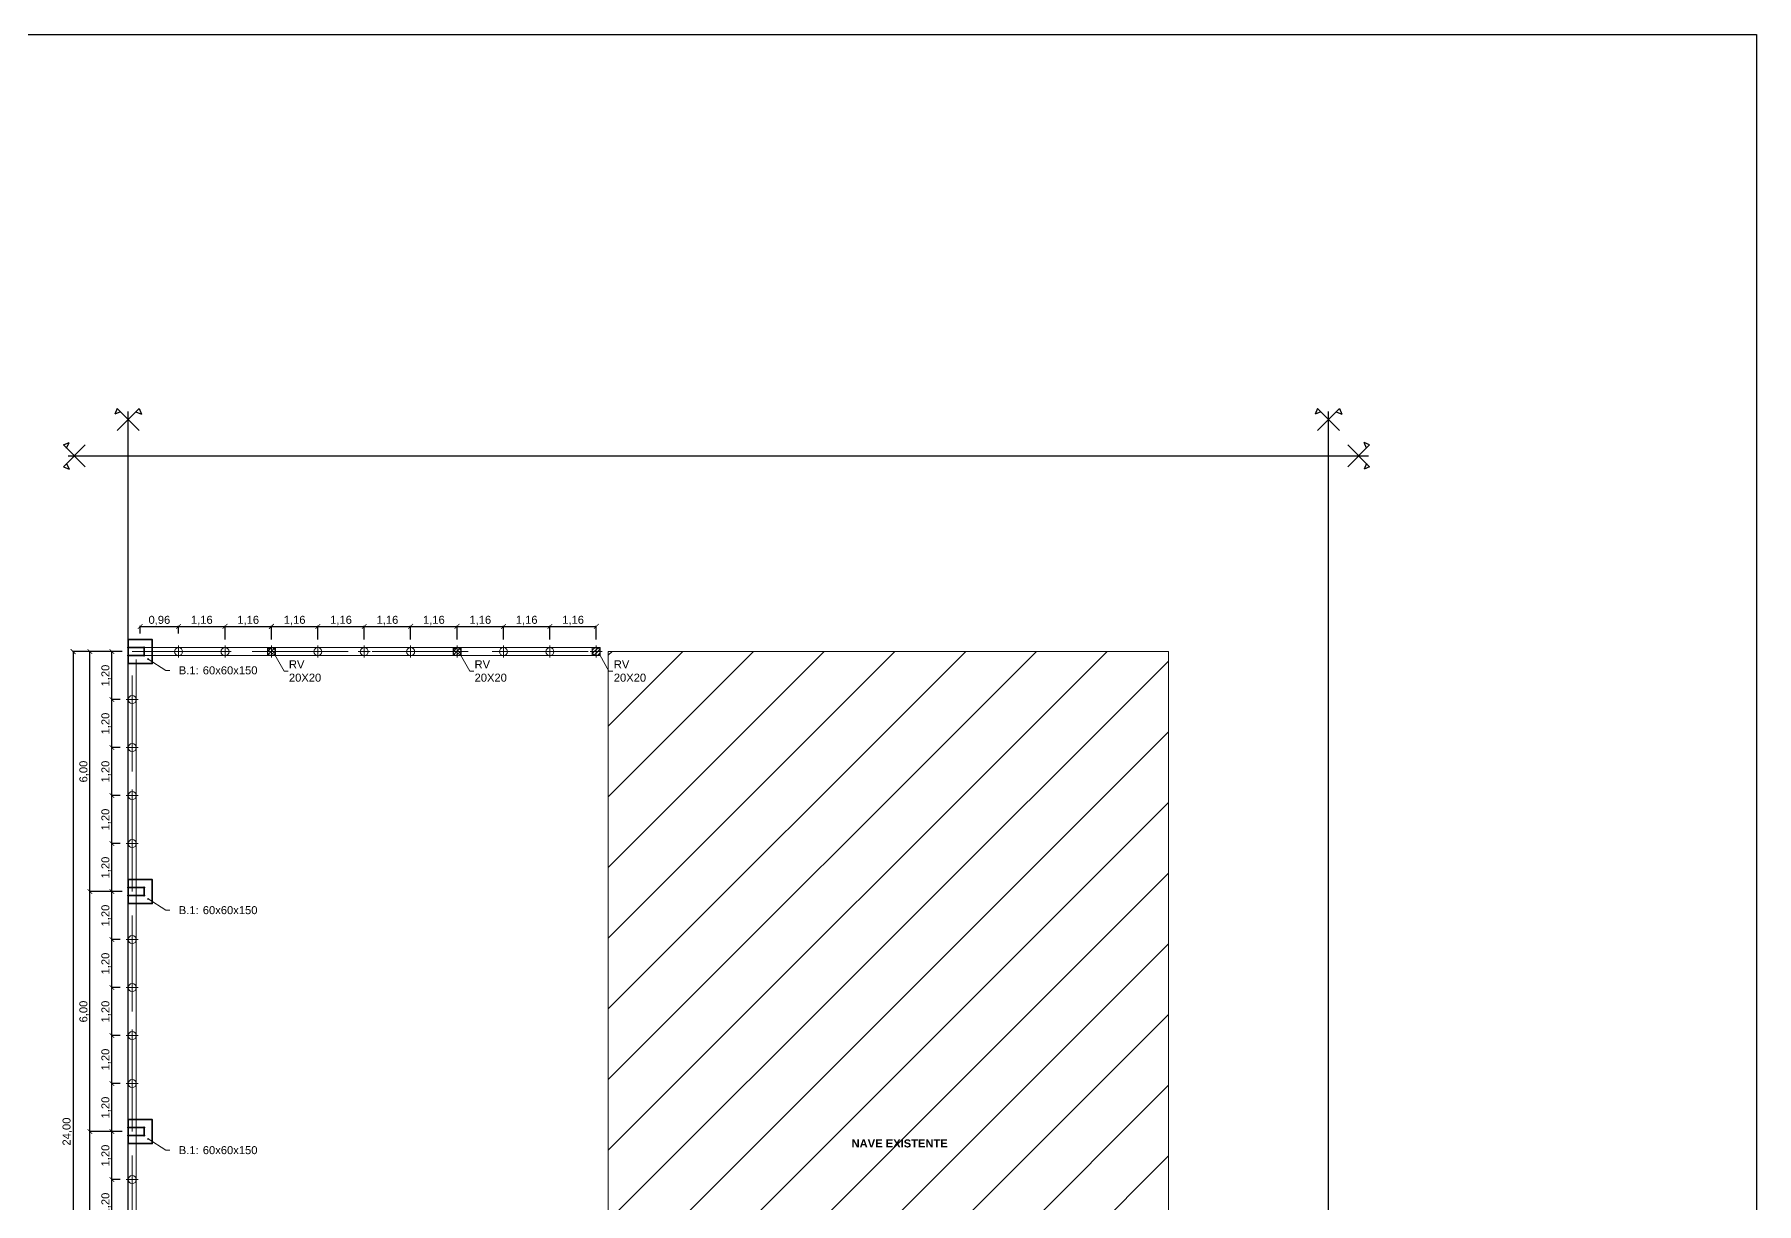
# Model space of a CAD drawing. Header units: millimetres. Extents: x 265 to 853, y -178 to 32.
# Drawn here: x 663.02 to 706.06, y 2.51 to 31.74 of the extents above; entities that cross this region are included whole.
import ezdxf
from ezdxf import colors
from ezdxf.entities.mleader import LeaderData, LeaderLine
from ezdxf.math import Vec2, Vec3

# ---------------------------------------------------------------- set-up
doc = ezdxf.new("R2010")
doc.units = ezdxf.units.MM
doc.header["$LTSCALE"] = 0.1
doc.header["$MEASUREMENT"] = 0
doc.header["$PDMODE"] = 3
doc.header["$PDSIZE"] = 0.1
doc.linetypes.add('ACAD_ISO02W100', pattern=[15, 12, -3])
doc.layers.get('DEFPOINTS').update_dxf_attribs({"color": 1})
for name, color, linetype, lineweight in [('00_EST_Columna', 3, 'Continuous', 35), ('00_EST_Cotas', 6, 'Continuous', 9), ('00_EST_EJE VIGA ENCADENADO', 4, 'ACAD_ISO02W100', 9), ('00_EST_Ejes', 1, 'Continuous', 9), ('00_EST_FUNDACION', 2, 'Continuous', 35), ('00_EST_HASH', 2, 'Continuous', 5), ('00_EST_MAMPOSTERIA', 7, 'Continuous', 20), ('00_EST_PILOTINES', 2, 'Continuous', 20), ('00_EST_TEXTO', 6, 'Continuous', 9)]:
    doc.layers.add(name, color=color, linetype=linetype, lineweight=lineweight)
doc.layers.add('00_EST_EXISTENTE', color=8, linetype='Continuous', lineweight=20, transparency=0.5)
doc.layers.add('00_EST_NoImprimir', color=1, linetype='Continuous', plot=False)
doc.styles.add('Arial20', font='arial.ttf', dxfattribs={"height": 0.2})
doc.styles.add('COTAS', font='ROMANS.shx', dxfattribs={"width": 0.7})
doc.dimstyles.new('Cota 1-100-Andres', dxfattribs={"dimtxt": 0.2, "dimasz": 0.12, "dimexe": 0.012, "dimexo": 0.15, "dimgap": 0.025, "dimtad": 1, "dimzin": 0, "dimtxsty": 'Arial20', "dimblk1": 'ARCHTICK', "dimblk2": 'ARCHTICK', "dimsah": 1, "dimcen": 0.09, "dimclrd": 256, "dimclre": 256, "dimclrt": 256, "dimazin": 0, "dimtfac": 1, "dimtofl": 0, "dimtmove": 0, "dimatfit": 3, "dimldrblk": 'ARCHTICK', "dimfxl": 1, "dimtolj": 1, "dimtzin": 0, "dimarcsym": 0})

# ---------------------------------------------------------------- blocks, each defined once
blk = doc.blocks.new('Columna')
at = {"layer": '00_EST_Columna'}
blk.add_lwpolyline([(665.363, -13.588), (665.763, -13.588), (665.763, -13.788), (665.363, -13.788)], close=True, dxfattribs=at)
for centre in [(665.363, -13.588), (665.763, -13.588), (665.363, -13.788), (665.763, -13.788)]:
    blk.add_circle(centre, 0.01, dxfattribs=at)
blk = doc.blocks.new('_DotSmall')
at = {"color": 0, "linetype": 'ByBlock', "const_width": 0.5}
blk.add_lwpolyline([(-0.0625, 0, 1), (0.0625, 0, 1)], format="xyb", close=True, dxfattribs=at)
blk = doc.blocks.new('_ARCHTICK')
at = {"color": 0, "linetype": 'ByBlock', "const_width": 0.15}
blk.add_lwpolyline([(-0.5, -0.5), (0.5, 0.5)], dxfattribs=at)
blk = doc.blocks.new('*D111')
at = {"layer": '00_EST_Cotas', "lineweight": -2, "transparency": 16777216}
for p, q in [((665.163, 3.112), (664.945, 3.112)), ((664.957, 1.912), (664.957, 3.112)), ((665.163, 1.912), (664.945, 1.912))]:
    blk.add_line(p, q, dxfattribs=at)
at = {"layer": 'DEFPOINTS', "color": 0, "transparency": 16777216}
for p in [(664.957, 3.112), (665.313, 3.112), (665.313, 1.912)]:
    blk.add_point(p, dxfattribs=at)
at = {"layer": '00_EST_Cotas', "lineweight": -2, "transparency": 16777216, "xscale": 0.12, "yscale": 0.12, "zscale": 0.12}
for p, rotation in [((664.957, 3.112), 90), ((664.957, 1.912), 270)]:
    blk.add_blockref('_ARCHTICK', p, dxfattribs=dict(at, rotation=rotation))
at = {"layer": '00_EST_Cotas', "transparency": 16777216, "insert": (664.812, 2.512), "char_height": 0.2, "attachment_point": 5, "rotation": 90, "style": 'Arial20'}
blk.add_mtext('\\A1;1,20', dxfattribs=at)
blk = doc.blocks.new('*D112')
at = {"layer": '00_EST_Cotas', "lineweight": -2, "transparency": 16777216}
for p, q in [((665.213, 4.312), (664.945, 4.312)), ((664.957, 3.112), (664.957, 4.312)), ((665.163, 3.112), (664.945, 3.112))]:
    blk.add_line(p, q, dxfattribs=at)
at = {"layer": 'DEFPOINTS', "color": 0, "transparency": 16777216}
for p in [(664.957, 4.312), (665.363, 4.312), (665.313, 3.112)]:
    blk.add_point(p, dxfattribs=at)
at = {"layer": '00_EST_Cotas', "lineweight": -2, "transparency": 16777216, "xscale": 0.12, "yscale": 0.12, "zscale": 0.12}
for p, rotation in [((664.957, 4.312), 90), ((664.957, 3.112), 270)]:
    blk.add_blockref('_ARCHTICK', p, dxfattribs=dict(at, rotation=rotation))
at = {"layer": '00_EST_Cotas', "transparency": 16777216, "insert": (664.812, 3.712), "char_height": 0.2, "attachment_point": 5, "rotation": 90, "style": 'Arial20'}
blk.add_mtext('\\A1;1,20', dxfattribs=at)
blk = doc.blocks.new('*D113')
at = {"layer": '00_EST_Cotas', "lineweight": -2, "transparency": 16777216}
for p, q in [((665.163, 5.512), (664.945, 5.512)), ((664.957, 4.312), (664.957, 5.512)), ((665.213, 4.312), (664.945, 4.312))]:
    blk.add_line(p, q, dxfattribs=at)
at = {"layer": 'DEFPOINTS', "color": 0, "transparency": 16777216}
for p in [(664.957, 5.512), (665.313, 5.512), (665.363, 4.312)]:
    blk.add_point(p, dxfattribs=at)
at = {"layer": '00_EST_Cotas', "lineweight": -2, "transparency": 16777216, "xscale": 0.12, "yscale": 0.12, "zscale": 0.12}
for p, rotation in [((664.957, 5.512), 90), ((664.957, 4.312), 270)]:
    blk.add_blockref('_ARCHTICK', p, dxfattribs=dict(at, rotation=rotation))
at = {"layer": '00_EST_Cotas', "transparency": 16777216, "insert": (664.812, 4.912), "char_height": 0.2, "attachment_point": 5, "rotation": 90, "style": 'Arial20'}
blk.add_mtext('\\A1;1,20', dxfattribs=at)
blk = doc.blocks.new('*D114')
at = {"layer": '00_EST_Cotas', "lineweight": -2, "transparency": 16777216}
for p, q in [((665.163, 6.712), (664.945, 6.712)), ((664.957, 5.512), (664.957, 6.712)), ((665.163, 5.512), (664.945, 5.512))]:
    blk.add_line(p, q, dxfattribs=at)
at = {"layer": 'DEFPOINTS', "color": 0, "transparency": 16777216}
for p in [(664.957, 6.712), (665.313, 6.712), (665.313, 5.512)]:
    blk.add_point(p, dxfattribs=at)
at = {"layer": '00_EST_Cotas', "lineweight": -2, "transparency": 16777216, "xscale": 0.12, "yscale": 0.12, "zscale": 0.12}
for p, rotation in [((664.957, 6.712), 90), ((664.957, 5.512), 270)]:
    blk.add_blockref('_ARCHTICK', p, dxfattribs=dict(at, rotation=rotation))
at = {"layer": '00_EST_Cotas', "transparency": 16777216, "insert": (664.812, 6.112), "char_height": 0.2, "attachment_point": 5, "rotation": 90, "style": 'Arial20'}
blk.add_mtext('\\A1;1,20', dxfattribs=at)
blk = doc.blocks.new('*D115')
at = {"layer": '00_EST_Cotas', "lineweight": -2, "transparency": 16777216}
for p, q in [((665.163, 7.912), (664.945, 7.912)), ((664.957, 6.712), (664.957, 7.912)), ((665.163, 6.712), (664.945, 6.712))]:
    blk.add_line(p, q, dxfattribs=at)
at = {"layer": 'DEFPOINTS', "color": 0, "transparency": 16777216}
for p in [(664.957, 7.912), (665.313, 7.912), (665.313, 6.712)]:
    blk.add_point(p, dxfattribs=at)
at = {"layer": '00_EST_Cotas', "lineweight": -2, "transparency": 16777216, "xscale": 0.12, "yscale": 0.12, "zscale": 0.12}
for p, rotation in [((664.957, 7.912), 90), ((664.957, 6.712), 270)]:
    blk.add_blockref('_ARCHTICK', p, dxfattribs=dict(at, rotation=rotation))
at = {"layer": '00_EST_Cotas', "transparency": 16777216, "insert": (664.812, 7.312), "char_height": 0.2, "attachment_point": 5, "rotation": 90, "style": 'Arial20'}
blk.add_mtext('\\A1;1,20', dxfattribs=at)
blk = doc.blocks.new('*D116')
at = {"layer": '00_EST_Cotas', "lineweight": -2, "transparency": 16777216}
for p, q in [((665.163, 9.112), (664.945, 9.112)), ((664.957, 7.912), (664.957, 9.112)), ((665.163, 7.912), (664.945, 7.912))]:
    blk.add_line(p, q, dxfattribs=at)
at = {"layer": 'DEFPOINTS', "color": 0, "transparency": 16777216}
for p in [(664.957, 9.112), (665.313, 9.112), (665.313, 7.912)]:
    blk.add_point(p, dxfattribs=at)
at = {"layer": '00_EST_Cotas', "lineweight": -2, "transparency": 16777216, "xscale": 0.12, "yscale": 0.12, "zscale": 0.12}
for p, rotation in [((664.957, 9.112), 90), ((664.957, 7.912), 270)]:
    blk.add_blockref('_ARCHTICK', p, dxfattribs=dict(at, rotation=rotation))
at = {"layer": '00_EST_Cotas', "transparency": 16777216, "insert": (664.812, 8.512), "char_height": 0.2, "attachment_point": 5, "rotation": 90, "style": 'Arial20'}
blk.add_mtext('\\A1;1,20', dxfattribs=at)
blk = doc.blocks.new('*D117')
at = {"layer": '00_EST_Cotas', "lineweight": -2, "transparency": 16777216}
for p, q in [((665.213, 10.312), (664.945, 10.312)), ((664.957, 9.112), (664.957, 10.312)), ((665.163, 9.112), (664.945, 9.112))]:
    blk.add_line(p, q, dxfattribs=at)
at = {"layer": 'DEFPOINTS', "color": 0, "transparency": 16777216}
for p in [(664.957, 10.312), (665.363, 10.312), (665.313, 9.112)]:
    blk.add_point(p, dxfattribs=at)
at = {"layer": '00_EST_Cotas', "lineweight": -2, "transparency": 16777216, "xscale": 0.12, "yscale": 0.12, "zscale": 0.12}
for p, rotation in [((664.957, 10.312), 90), ((664.957, 9.112), 270)]:
    blk.add_blockref('_ARCHTICK', p, dxfattribs=dict(at, rotation=rotation))
at = {"layer": '00_EST_Cotas', "transparency": 16777216, "insert": (664.812, 9.712), "char_height": 0.2, "attachment_point": 5, "rotation": 90, "style": 'Arial20'}
blk.add_mtext('\\A1;1,20', dxfattribs=at)
blk = doc.blocks.new('*D118')
at = {"layer": '00_EST_Cotas', "lineweight": -2, "transparency": 16777216}
for p, q in [((665.163, 11.512), (664.945, 11.512)), ((664.957, 10.312), (664.957, 11.512)), ((665.213, 10.312), (664.945, 10.312))]:
    blk.add_line(p, q, dxfattribs=at)
at = {"layer": 'DEFPOINTS', "color": 0, "transparency": 16777216}
for p in [(664.957, 11.512), (665.313, 11.512), (665.363, 10.312)]:
    blk.add_point(p, dxfattribs=at)
at = {"layer": '00_EST_Cotas', "lineweight": -2, "transparency": 16777216, "xscale": 0.12, "yscale": 0.12, "zscale": 0.12}
for p, rotation in [((664.957, 11.512), 90), ((664.957, 10.312), 270)]:
    blk.add_blockref('_ARCHTICK', p, dxfattribs=dict(at, rotation=rotation))
at = {"layer": '00_EST_Cotas', "transparency": 16777216, "insert": (664.812, 10.912), "char_height": 0.2, "attachment_point": 5, "rotation": 90, "style": 'Arial20'}
blk.add_mtext('\\A1;1,20', dxfattribs=at)
blk = doc.blocks.new('*D119')
at = {"layer": '00_EST_Cotas', "lineweight": -2, "transparency": 16777216}
for p, q in [((665.163, 12.712), (664.945, 12.712)), ((664.957, 11.512), (664.957, 12.712)), ((665.163, 11.512), (664.945, 11.512))]:
    blk.add_line(p, q, dxfattribs=at)
at = {"layer": 'DEFPOINTS', "color": 0, "transparency": 16777216}
for p in [(664.957, 12.712), (665.313, 12.712), (665.313, 11.512)]:
    blk.add_point(p, dxfattribs=at)
at = {"layer": '00_EST_Cotas', "lineweight": -2, "transparency": 16777216, "xscale": 0.12, "yscale": 0.12, "zscale": 0.12}
for p, rotation in [((664.957, 12.712), 90), ((664.957, 11.512), 270)]:
    blk.add_blockref('_ARCHTICK', p, dxfattribs=dict(at, rotation=rotation))
at = {"layer": '00_EST_Cotas', "transparency": 16777216, "insert": (664.812, 12.112), "char_height": 0.2, "attachment_point": 5, "rotation": 90, "style": 'Arial20'}
blk.add_mtext('\\A1;1,20', dxfattribs=at)
blk = doc.blocks.new('*D120')
at = {"layer": '00_EST_Cotas', "lineweight": -2, "transparency": 16777216}
for p, q in [((665.163, 13.912), (664.945, 13.912)), ((664.957, 12.712), (664.957, 13.912)), ((665.163, 12.712), (664.945, 12.712))]:
    blk.add_line(p, q, dxfattribs=at)
at = {"layer": 'DEFPOINTS', "color": 0, "transparency": 16777216}
for p in [(664.957, 13.912), (665.313, 13.912), (665.313, 12.712)]:
    blk.add_point(p, dxfattribs=at)
at = {"layer": '00_EST_Cotas', "lineweight": -2, "transparency": 16777216, "xscale": 0.12, "yscale": 0.12, "zscale": 0.12}
for p, rotation in [((664.957, 13.912), 90), ((664.957, 12.712), 270)]:
    blk.add_blockref('_ARCHTICK', p, dxfattribs=dict(at, rotation=rotation))
at = {"layer": '00_EST_Cotas', "transparency": 16777216, "insert": (664.812, 13.312), "char_height": 0.2, "attachment_point": 5, "rotation": 90, "style": 'Arial20'}
blk.add_mtext('\\A1;1,20', dxfattribs=at)
blk = doc.blocks.new('*D121')
at = {"layer": '00_EST_Cotas', "lineweight": -2, "transparency": 16777216}
for p, q in [((665.163, 15.112), (664.945, 15.112)), ((664.957, 13.912), (664.957, 15.112)), ((665.163, 13.912), (664.945, 13.912))]:
    blk.add_line(p, q, dxfattribs=at)
at = {"layer": 'DEFPOINTS', "color": 0, "transparency": 16777216}
for p in [(664.957, 15.112), (665.313, 15.112), (665.313, 13.912)]:
    blk.add_point(p, dxfattribs=at)
at = {"layer": '00_EST_Cotas', "lineweight": -2, "transparency": 16777216, "xscale": 0.12, "yscale": 0.12, "zscale": 0.12}
for p, rotation in [((664.957, 15.112), 90), ((664.957, 13.912), 270)]:
    blk.add_blockref('_ARCHTICK', p, dxfattribs=dict(at, rotation=rotation))
at = {"layer": '00_EST_Cotas', "transparency": 16777216, "insert": (664.812, 14.512), "char_height": 0.2, "attachment_point": 5, "rotation": 90, "style": 'Arial20'}
blk.add_mtext('\\A1;1,20', dxfattribs=at)
blk = doc.blocks.new('*D122')
at = {"layer": '00_EST_Cotas', "lineweight": -2, "transparency": 16777216}
for p, q in [((665.213, 16.312), (664.945, 16.312)), ((664.957, 15.112), (664.957, 16.312)), ((665.163, 15.112), (664.945, 15.112))]:
    blk.add_line(p, q, dxfattribs=at)
at = {"layer": 'DEFPOINTS', "color": 0, "transparency": 16777216}
for p in [(664.957, 16.312), (665.363, 16.312), (665.313, 15.112)]:
    blk.add_point(p, dxfattribs=at)
at = {"layer": '00_EST_Cotas', "lineweight": -2, "transparency": 16777216, "xscale": 0.12, "yscale": 0.12, "zscale": 0.12}
for p, rotation in [((664.957, 16.312), 90), ((664.957, 15.112), 270)]:
    blk.add_blockref('_ARCHTICK', p, dxfattribs=dict(at, rotation=rotation))
at = {"layer": '00_EST_Cotas', "transparency": 16777216, "insert": (664.812, 15.712), "char_height": 0.2, "attachment_point": 5, "rotation": 90, "style": 'Arial20'}
blk.add_mtext('\\A1;1,20', dxfattribs=at)
blk = doc.blocks.new('*D123')
at = {"layer": '00_EST_Cotas', "lineweight": -2, "transparency": 16777216}
for p, q in [((665.663, 16.762), (665.663, 16.953)), ((665.663, 16.941), (666.623, 16.941)), ((666.623, 16.762), (666.623, 16.953))]:
    blk.add_line(p, q, dxfattribs=at)
at = {"layer": 'DEFPOINTS', "color": 0, "transparency": 16777216}
for p in [(666.623, 16.941), (665.663, 16.612), (666.623, 16.612)]:
    blk.add_point(p, dxfattribs=at)
at = {"layer": '00_EST_Cotas', "lineweight": -2, "transparency": 16777216, "xscale": 0.12, "yscale": 0.12, "zscale": 0.12, "rotation": 180}
blk.add_blockref('_ARCHTICK', (665.663, 16.941), dxfattribs=at)
at = {"layer": '00_EST_Cotas', "lineweight": -2, "transparency": 16777216, "xscale": 0.12, "yscale": 0.12, "zscale": 0.12}
blk.add_blockref('_ARCHTICK', (666.623, 16.941), dxfattribs=at)
at = {"layer": '00_EST_Cotas', "transparency": 16777216, "insert": (666.143, 17.087), "char_height": 0.2, "attachment_point": 5, "style": 'Arial20'}
blk.add_mtext('\\A1;0,96', dxfattribs=at)
blk = doc.blocks.new('*D124')
at = {"layer": '00_EST_Cotas', "lineweight": -2, "transparency": 16777216}
for p, q in [((666.623, 16.762), (666.623, 16.953)), ((666.623, 16.941), (667.783, 16.941)), ((667.783, 16.612), (667.783, 16.953))]:
    blk.add_line(p, q, dxfattribs=at)
at = {"layer": 'DEFPOINTS', "color": 0, "transparency": 16777216}
for p in [(667.783, 16.941), (666.623, 16.612), (667.783, 16.462)]:
    blk.add_point(p, dxfattribs=at)
at = {"layer": '00_EST_Cotas', "lineweight": -2, "transparency": 16777216, "xscale": 0.12, "yscale": 0.12, "zscale": 0.12, "rotation": 180}
blk.add_blockref('_ARCHTICK', (666.623, 16.941), dxfattribs=at)
at = {"layer": '00_EST_Cotas', "lineweight": -2, "transparency": 16777216, "xscale": 0.12, "yscale": 0.12, "zscale": 0.12}
blk.add_blockref('_ARCHTICK', (667.783, 16.941), dxfattribs=at)
at = {"layer": '00_EST_Cotas', "transparency": 16777216, "insert": (667.203, 17.087), "char_height": 0.2, "attachment_point": 5, "style": 'Arial20'}
blk.add_mtext('\\A1;1,16', dxfattribs=at)
blk = doc.blocks.new('*D125')
at = {"layer": '00_EST_Cotas', "lineweight": -2, "transparency": 16777216}
for p, q in [((667.783, 16.612), (667.783, 16.953)), ((667.783, 16.941), (668.943, 16.941)), ((668.943, 16.612), (668.943, 16.953))]:
    blk.add_line(p, q, dxfattribs=at)
at = {"layer": 'DEFPOINTS', "color": 0, "transparency": 16777216}
for p in [(668.943, 16.941), (667.783, 16.462), (668.943, 16.462)]:
    blk.add_point(p, dxfattribs=at)
at = {"layer": '00_EST_Cotas', "lineweight": -2, "transparency": 16777216, "xscale": 0.12, "yscale": 0.12, "zscale": 0.12, "rotation": 180}
blk.add_blockref('_ARCHTICK', (667.783, 16.941), dxfattribs=at)
at = {"layer": '00_EST_Cotas', "lineweight": -2, "transparency": 16777216, "xscale": 0.12, "yscale": 0.12, "zscale": 0.12}
blk.add_blockref('_ARCHTICK', (668.943, 16.941), dxfattribs=at)
at = {"layer": '00_EST_Cotas', "transparency": 16777216, "insert": (668.363, 17.087), "char_height": 0.2, "attachment_point": 5, "style": 'Arial20'}
blk.add_mtext('\\A1;1,16', dxfattribs=at)
blk = doc.blocks.new('*D126')
at = {"layer": '00_EST_Cotas', "lineweight": -2, "transparency": 16777216}
for p, q in [((668.943, 16.612), (668.943, 16.953)), ((668.943, 16.941), (670.103, 16.941)), ((670.103, 16.612), (670.103, 16.953))]:
    blk.add_line(p, q, dxfattribs=at)
at = {"layer": 'DEFPOINTS', "color": 0, "transparency": 16777216}
for p in [(670.103, 16.941), (668.943, 16.462), (670.103, 16.462)]:
    blk.add_point(p, dxfattribs=at)
at = {"layer": '00_EST_Cotas', "lineweight": -2, "transparency": 16777216, "xscale": 0.12, "yscale": 0.12, "zscale": 0.12, "rotation": 180}
blk.add_blockref('_ARCHTICK', (668.943, 16.941), dxfattribs=at)
at = {"layer": '00_EST_Cotas', "lineweight": -2, "transparency": 16777216, "xscale": 0.12, "yscale": 0.12, "zscale": 0.12}
blk.add_blockref('_ARCHTICK', (670.103, 16.941), dxfattribs=at)
at = {"layer": '00_EST_Cotas', "transparency": 16777216, "insert": (669.523, 17.087), "char_height": 0.2, "attachment_point": 5, "style": 'Arial20'}
blk.add_mtext('\\A1;1,16', dxfattribs=at)
blk = doc.blocks.new('*D127')
at = {"layer": '00_EST_Cotas', "lineweight": -2, "transparency": 16777216}
for p, q in [((670.103, 16.612), (670.103, 16.953)), ((670.103, 16.941), (671.263, 16.941)), ((671.263, 16.612), (671.263, 16.953))]:
    blk.add_line(p, q, dxfattribs=at)
at = {"layer": 'DEFPOINTS', "color": 0, "transparency": 16777216}
for p in [(671.263, 16.941), (670.103, 16.462), (671.263, 16.462)]:
    blk.add_point(p, dxfattribs=at)
at = {"layer": '00_EST_Cotas', "lineweight": -2, "transparency": 16777216, "xscale": 0.12, "yscale": 0.12, "zscale": 0.12, "rotation": 180}
blk.add_blockref('_ARCHTICK', (670.103, 16.941), dxfattribs=at)
at = {"layer": '00_EST_Cotas', "lineweight": -2, "transparency": 16777216, "xscale": 0.12, "yscale": 0.12, "zscale": 0.12}
blk.add_blockref('_ARCHTICK', (671.263, 16.941), dxfattribs=at)
at = {"layer": '00_EST_Cotas', "transparency": 16777216, "insert": (670.683, 17.087), "char_height": 0.2, "attachment_point": 5, "style": 'Arial20'}
blk.add_mtext('\\A1;1,16', dxfattribs=at)
blk = doc.blocks.new('*D128')
at = {"layer": '00_EST_Cotas', "lineweight": -2, "transparency": 16777216}
for p, q in [((671.263, 16.612), (671.263, 16.953)), ((671.263, 16.941), (672.423, 16.941)), ((672.423, 16.612), (672.423, 16.953))]:
    blk.add_line(p, q, dxfattribs=at)
at = {"layer": 'DEFPOINTS', "color": 0, "transparency": 16777216}
for p in [(672.423, 16.941), (671.263, 16.462), (672.423, 16.462)]:
    blk.add_point(p, dxfattribs=at)
at = {"layer": '00_EST_Cotas', "lineweight": -2, "transparency": 16777216, "xscale": 0.12, "yscale": 0.12, "zscale": 0.12, "rotation": 180}
blk.add_blockref('_ARCHTICK', (671.263, 16.941), dxfattribs=at)
at = {"layer": '00_EST_Cotas', "lineweight": -2, "transparency": 16777216, "xscale": 0.12, "yscale": 0.12, "zscale": 0.12}
blk.add_blockref('_ARCHTICK', (672.423, 16.941), dxfattribs=at)
at = {"layer": '00_EST_Cotas', "transparency": 16777216, "insert": (671.843, 17.087), "char_height": 0.2, "attachment_point": 5, "style": 'Arial20'}
blk.add_mtext('\\A1;1,16', dxfattribs=at)
blk = doc.blocks.new('*D129')
at = {"layer": '00_EST_Cotas', "lineweight": -2, "transparency": 16777216}
for p, q in [((672.423, 16.612), (672.423, 16.953)), ((672.423, 16.941), (673.583, 16.941)), ((673.583, 16.612), (673.583, 16.953))]:
    blk.add_line(p, q, dxfattribs=at)
at = {"layer": 'DEFPOINTS', "color": 0, "transparency": 16777216}
for p in [(673.583, 16.941), (672.423, 16.462), (673.583, 16.462)]:
    blk.add_point(p, dxfattribs=at)
at = {"layer": '00_EST_Cotas', "lineweight": -2, "transparency": 16777216, "xscale": 0.12, "yscale": 0.12, "zscale": 0.12, "rotation": 180}
blk.add_blockref('_ARCHTICK', (672.423, 16.941), dxfattribs=at)
at = {"layer": '00_EST_Cotas', "lineweight": -2, "transparency": 16777216, "xscale": 0.12, "yscale": 0.12, "zscale": 0.12}
blk.add_blockref('_ARCHTICK', (673.583, 16.941), dxfattribs=at)
at = {"layer": '00_EST_Cotas', "transparency": 16777216, "insert": (673.003, 17.087), "char_height": 0.2, "attachment_point": 5, "style": 'Arial20'}
blk.add_mtext('\\A1;1,16', dxfattribs=at)
blk = doc.blocks.new('*D130')
at = {"layer": '00_EST_Cotas', "lineweight": -2, "transparency": 16777216}
for p, q in [((673.583, 16.612), (673.583, 16.953)), ((673.583, 16.941), (674.743, 16.941)), ((674.743, 16.612), (674.743, 16.953))]:
    blk.add_line(p, q, dxfattribs=at)
at = {"layer": 'DEFPOINTS', "color": 0, "transparency": 16777216}
for p in [(674.743, 16.941), (673.583, 16.462), (674.743, 16.462)]:
    blk.add_point(p, dxfattribs=at)
at = {"layer": '00_EST_Cotas', "lineweight": -2, "transparency": 16777216, "xscale": 0.12, "yscale": 0.12, "zscale": 0.12, "rotation": 180}
blk.add_blockref('_ARCHTICK', (673.583, 16.941), dxfattribs=at)
at = {"layer": '00_EST_Cotas', "lineweight": -2, "transparency": 16777216, "xscale": 0.12, "yscale": 0.12, "zscale": 0.12}
blk.add_blockref('_ARCHTICK', (674.743, 16.941), dxfattribs=at)
at = {"layer": '00_EST_Cotas', "transparency": 16777216, "insert": (674.163, 17.087), "char_height": 0.2, "attachment_point": 5, "style": 'Arial20'}
blk.add_mtext('\\A1;1,16', dxfattribs=at)
blk = doc.blocks.new('*D131')
at = {"layer": '00_EST_Cotas', "lineweight": -2, "transparency": 16777216}
for p, q in [((674.743, 16.612), (674.743, 16.953)), ((674.743, 16.941), (675.903, 16.941)), ((675.903, 16.612), (675.903, 16.953))]:
    blk.add_line(p, q, dxfattribs=at)
at = {"layer": 'DEFPOINTS', "color": 0, "transparency": 16777216}
for p in [(675.903, 16.941), (674.743, 16.462), (675.903, 16.462)]:
    blk.add_point(p, dxfattribs=at)
at = {"layer": '00_EST_Cotas', "lineweight": -2, "transparency": 16777216, "xscale": 0.12, "yscale": 0.12, "zscale": 0.12, "rotation": 180}
blk.add_blockref('_ARCHTICK', (674.743, 16.941), dxfattribs=at)
at = {"layer": '00_EST_Cotas', "lineweight": -2, "transparency": 16777216, "xscale": 0.12, "yscale": 0.12, "zscale": 0.12}
blk.add_blockref('_ARCHTICK', (675.903, 16.941), dxfattribs=at)
at = {"layer": '00_EST_Cotas', "transparency": 16777216, "insert": (675.323, 17.087), "char_height": 0.2, "attachment_point": 5, "style": 'Arial20'}
blk.add_mtext('\\A1;1,16', dxfattribs=at)
blk = doc.blocks.new('*D132')
at = {"layer": '00_EST_Cotas', "lineweight": -2, "transparency": 16777216}
for p, q in [((675.903, 16.612), (675.903, 16.953)), ((675.903, 16.941), (677.063, 16.941)), ((677.063, 16.612), (677.063, 16.953))]:
    blk.add_line(p, q, dxfattribs=at)
at = {"layer": 'DEFPOINTS', "color": 0, "transparency": 16777216}
for p in [(677.063, 16.941), (675.903, 16.462), (677.063, 16.462)]:
    blk.add_point(p, dxfattribs=at)
at = {"layer": '00_EST_Cotas', "lineweight": -2, "transparency": 16777216, "xscale": 0.12, "yscale": 0.12, "zscale": 0.12, "rotation": 180}
blk.add_blockref('_ARCHTICK', (675.903, 16.941), dxfattribs=at)
at = {"layer": '00_EST_Cotas', "lineweight": -2, "transparency": 16777216, "xscale": 0.12, "yscale": 0.12, "zscale": 0.12}
blk.add_blockref('_ARCHTICK', (677.063, 16.941), dxfattribs=at)
at = {"layer": '00_EST_Cotas', "transparency": 16777216, "insert": (676.483, 17.087), "char_height": 0.2, "attachment_point": 5, "style": 'Arial20'}
blk.add_mtext('\\A1;1,16', dxfattribs=at)
blk = doc.blocks.new('*D134')
at = {"layer": '00_EST_Cotas', "lineweight": -2, "transparency": 16777216}
for p, q in [((665.213, 4.312), (664.395, 4.312)), ((664.407, -1.688), (664.407, 4.312)), ((665.213, -1.688), (664.395, -1.688))]:
    blk.add_line(p, q, dxfattribs=at)
at = {"layer": 'DEFPOINTS', "color": 0, "transparency": 16777216}
for p in [(664.407, 4.312), (665.363, 4.312), (665.363, -1.688)]:
    blk.add_point(p, dxfattribs=at)
at = {"layer": '00_EST_Cotas', "lineweight": -2, "transparency": 16777216, "xscale": 0.12, "yscale": 0.12, "zscale": 0.12}
for p, rotation in [((664.407, 4.312), 90), ((664.407, -1.688), 270)]:
    blk.add_blockref('_ARCHTICK', p, dxfattribs=dict(at, rotation=rotation))
at = {"layer": '00_EST_Cotas', "transparency": 16777216, "insert": (664.262, 1.312), "char_height": 0.2, "attachment_point": 5, "rotation": 90, "style": 'Arial20'}
blk.add_mtext('\\A1;6,00', dxfattribs=at)
blk = doc.blocks.new('*D135')
at = {"layer": '00_EST_Cotas', "lineweight": -2, "transparency": 16777216}
for p, q in [((665.213, 10.312), (664.395, 10.312)), ((664.407, 4.312), (664.407, 10.312)), ((665.213, 4.312), (664.395, 4.312))]:
    blk.add_line(p, q, dxfattribs=at)
at = {"layer": 'DEFPOINTS', "color": 0, "transparency": 16777216}
for p in [(664.407, 10.312), (665.363, 10.312), (665.363, 4.312)]:
    blk.add_point(p, dxfattribs=at)
at = {"layer": '00_EST_Cotas', "lineweight": -2, "transparency": 16777216, "xscale": 0.12, "yscale": 0.12, "zscale": 0.12}
for p, rotation in [((664.407, 10.312), 90), ((664.407, 4.312), 270)]:
    blk.add_blockref('_ARCHTICK', p, dxfattribs=dict(at, rotation=rotation))
at = {"layer": '00_EST_Cotas', "transparency": 16777216, "insert": (664.262, 7.312), "char_height": 0.2, "attachment_point": 5, "rotation": 90, "style": 'Arial20'}
blk.add_mtext('\\A1;6,00', dxfattribs=at)
blk = doc.blocks.new('*D136')
at = {"layer": '00_EST_Cotas', "lineweight": -2, "transparency": 16777216}
for p, q in [((665.213, 16.312), (664.395, 16.312)), ((664.407, 10.312), (664.407, 16.312)), ((665.213, 10.312), (664.395, 10.312))]:
    blk.add_line(p, q, dxfattribs=at)
at = {"layer": 'DEFPOINTS', "color": 0, "transparency": 16777216}
for p in [(664.407, 16.312), (665.363, 16.312), (665.363, 10.312)]:
    blk.add_point(p, dxfattribs=at)
at = {"layer": '00_EST_Cotas', "lineweight": -2, "transparency": 16777216, "xscale": 0.12, "yscale": 0.12, "zscale": 0.12}
for p, rotation in [((664.407, 16.312), 90), ((664.407, 10.312), 270)]:
    blk.add_blockref('_ARCHTICK', p, dxfattribs=dict(at, rotation=rotation))
at = {"layer": '00_EST_Cotas', "transparency": 16777216, "insert": (664.262, 13.312), "char_height": 0.2, "attachment_point": 5, "rotation": 90, "style": 'Arial20'}
blk.add_mtext('\\A1;6,00', dxfattribs=at)
blk = doc.blocks.new('*D137')
at = {"layer": '00_EST_Cotas', "lineweight": -2, "transparency": 16777216}
for p, q in [((665.213, 16.312), (663.974, 16.312)), ((663.986, 16.312), (663.986, -7.688)), ((665.213, -7.688), (663.974, -7.688))]:
    blk.add_line(p, q, dxfattribs=at)
at = {"layer": 'DEFPOINTS', "color": 0, "transparency": 16777216}
for p in [(665.363, 16.312), (663.986, -7.688), (665.363, -7.688)]:
    blk.add_point(p, dxfattribs=at)
at = {"layer": '00_EST_Cotas', "lineweight": -2, "transparency": 16777216, "xscale": 0.12, "yscale": 0.12, "zscale": 0.12}
for p, rotation in [((663.986, 16.312), 90), ((663.986, -7.688), 270)]:
    blk.add_blockref('_ARCHTICK', p, dxfattribs=dict(at, rotation=rotation))
at = {"layer": '00_EST_Cotas', "transparency": 16777216, "insert": (663.841, 4.312), "char_height": 0.2, "attachment_point": 5, "rotation": 90, "style": 'Arial20'}
blk.add_mtext('\\A1;24,00', dxfattribs=at)

msp = doc.modelspace()

# ---------------------------------------------------------------- hatches: boundary and pattern name
at = {"layer": '00_EST_EXISTENTE', "true_color": 0x9b9897, "transparency": 33554559}
h = msp.add_hatch(dxfattribs=at)
h.set_pattern_fill('ANSI31', color=253, scale=10)
h.paths.add_polyline_path([(691.363, 16.312), (677.363, 16.312), (677.363, -7.688), (691.363, -7.688)])
h.paths.add_polyline_path([(683.371, 3.803), (685.878, 3.803), (685.878, 4.215), (683.371, 4.215)], flags=24)
at = {"layer": '00_EST_HASH', "lineweight": 13, "true_color": 0xff0000, "transparency": 33554559}
h = msp.add_hatch(dxfattribs=at)
h.set_pattern_fill('ANSI31', color=1, scale=0.5)
h.set_pattern_definition([(45, (-0.797976, 1.71356), (-0.044194174, 0.044194174), [])])
h.paths.add_polyline_path([(668.843, 16.412), (668.843, 16.212), (669.043, 16.212), (669.043, 16.412)])
h = msp.add_hatch(dxfattribs=at)
h.set_pattern_fill('ANSI31', color=1, scale=0.5)
h.set_pattern_definition([(45, (3.842024, 1.71356), (-0.044194174, 0.044194174), [])])
h.paths.add_polyline_path([(673.483, 16.412), (673.483, 16.212), (673.683, 16.212), (673.683, 16.412)])
h = msp.add_hatch(dxfattribs=at)
h.set_pattern_fill('ANSI31', color=1, scale=0.5)
h.paths.add_polyline_path([(676.963, 16.412), (676.963, 16.212), (677.163, 16.212), (677.163, 16.412)])

# ---------------------------------------------------------------- linework, layer by layer
at = {"layer": '00_EST_EJE VIGA ENCADENADO', "ltscale": 2}
for p, q in [((665.463, 16.312), (677.163, 16.312)), ((665.463, -7.688), (665.463, 16.312))]:
    msp.add_line(p, q, dxfattribs=at)
at = {"layer": '00_EST_Ejes'}
for p, q in [((666.623, 16.462), (666.623, 16.162)), ((667.783, 16.462), (667.783, 16.162)), ((668.943, 16.462), (668.943, 16.162)), ((670.103, 16.462), (670.103, 16.162)), ((671.263, 16.462), (671.263, 16.162)), ((672.423, 16.462), (672.423, 16.162)), ((673.583, 16.462), (673.583, 16.162)), ((674.743, 16.462), (674.743, 16.162)), ((675.903, 16.462), (675.903, 16.162)), ((677.063, 16.462), (677.063, 16.162)), ((666.473, 16.312), (666.773, 16.312)), ((667.633, 16.312), (667.933, 16.312)), ((668.793, 16.312), (669.093, 16.312)), ((669.953, 16.312), (670.253, 16.312)), ((671.113, 16.312), (671.413, 16.312)), ((672.273, 16.312), (672.573, 16.312)), ((673.433, 16.312), (673.733, 16.312)), ((674.593, 16.312), (674.893, 16.312)), ((675.753, 16.312), (676.053, 16.312)), ((677.213, 16.312), (676.913, 16.312)), ((665.313, 15.112), (665.613, 15.112)), ((665.463, 15.262), (665.463, 14.962)), ((665.313, 13.912), (665.613, 13.912)), ((665.463, 14.062), (665.463, 13.762)), ((665.313, 12.712), (665.613, 12.712)), ((665.463, 12.862), (665.463, 12.562)), ((665.463, 11.662), (665.463, 11.362)), ((665.313, 11.512), (665.613, 11.512)), ((665.313, 9.112), (665.613, 9.112)), ((665.463, 9.262), (665.463, 8.962)), ((665.313, 7.912), (665.613, 7.912)), ((665.463, 8.062), (665.463, 7.762)), ((665.313, 6.712), (665.613, 6.712)), ((665.463, 6.862), (665.463, 6.562)), ((665.463, 5.662), (665.463, 5.362)), ((665.313, 5.512), (665.613, 5.512)), ((665.313, 3.112), (665.613, 3.112)), ((665.463, 3.262), (665.463, 2.962))]:
    msp.add_line(p, q, dxfattribs=at)
at = {"layer": '00_EST_EXISTENTE'}
msp.add_lwpolyline([(677.363, 16.312), (691.363, 16.312), (691.363, -7.688), (677.363, -7.688)], close=True, dxfattribs=at)
at = {"layer": '00_EST_FUNDACION'}
for p, q in [((665.963, 16.312), (665.963, 16.312)), ((665.963, 10.312), (665.963, 10.312))]:
    msp.add_line(p, q, dxfattribs=at)
for points in [[(665.363, 16.612), (665.963, 16.612), (665.963, 16.012), (665.363, 16.012)], [(665.363, 10.612), (665.963, 10.612), (665.963, 10.012), (665.363, 10.012)], [(665.363, 4.612), (665.963, 4.612), (665.963, 4.012), (665.363, 4.012)]]:
    msp.add_lwpolyline(points, close=True, dxfattribs=at)
at = {"layer": '00_EST_MAMPOSTERIA'}
for p, q in [((677.163, 16.412), (665.363, 16.412)), ((677.163, 16.412), (677.163, 16.212)), ((665.363, 16.312), (665.363, -7.788)), ((677.163, 16.212), (665.563, 16.212)), ((665.563, 16.112), (665.563, -7.588))]:
    msp.add_line(p, q, dxfattribs=at)
at = {"layer": '00_EST_NoImprimir'}
for p, q in [((665.091, 22.387), (665.029, 22.247)), ((665.091, 21.843), (665.635, 22.387)), ((665.635, 21.843), (665.091, 22.387)), ((665.635, 22.387), (665.697, 22.247)), ((695.091, 22.387), (695.029, 22.247)), ((695.635, 21.843), (695.091, 22.387)), ((695.091, 21.843), (695.635, 22.387)), ((695.635, 22.387), (695.697, 22.247)), ((665.17, 22.309), (665.029, 22.247)), ((665.363, -15.472), (665.363, 22.312)), ((665.557, 22.309), (665.697, 22.247)), ((695.17, 22.309), (695.029, 22.247)), ((695.363, -15.472), (695.363, 22.312)), ((695.557, 22.309), (695.697, 22.247)), ((663.745, 21.478), (663.885, 21.54)), ((663.823, 21.399), (663.885, 21.54)), ((696.39, 21.478), (696.25, 21.54)), ((696.312, 21.399), (696.25, 21.54)), ((664.289, 20.934), (663.745, 21.478)), ((664.289, 21.478), (663.745, 20.934)), ((663.863, 21.206), (696.363, 21.206)), ((695.846, 20.934), (696.39, 21.478)), ((695.846, 21.478), (696.39, 20.934)), ((663.745, 20.934), (663.885, 20.872)), ((663.823, 21.012), (663.885, 20.872)), ((696.312, 21.012), (696.25, 20.872)), ((696.39, 20.934), (696.25, 20.872))]:
    msp.add_line(p, q, dxfattribs=at)
msp.add_lwpolyline([(637.146, 31.741), (706.06, 31.741), (706.06, -23.823), (637.146, -23.823)], close=True, dxfattribs=at)
at = {"layer": '00_EST_PILOTINES'}
for points in [[(668.843, 16.412), (669.043, 16.412), (669.043, 16.212), (668.843, 16.212)], [(673.483, 16.412), (673.683, 16.412), (673.683, 16.212), (673.483, 16.212)], [(676.963, 16.412), (677.163, 16.412), (677.163, 16.212), (676.963, 16.212)]]:
    msp.add_lwpolyline(points, close=True, dxfattribs=at)
for centre in [(666.623, 16.312), (667.783, 16.312), (668.943, 16.312), (670.103, 16.312), (671.263, 16.312), (672.423, 16.312), (673.583, 16.312), (674.743, 16.312), (675.903, 16.312), (677.063, 16.312), (665.463, 15.112), (665.463, 13.912), (665.463, 12.712), (665.463, 11.512), (665.463, 9.112), (665.463, 7.912), (665.463, 6.712), (665.463, 5.512), (665.463, 3.112)]:
    msp.add_circle(centre, 0.1, dxfattribs=at)

# ---------------------------------------------------------------- block references
at = {"layer": '00_EST_Columna'}
for p in [(0, 30), (0, 24), (0, 18)]:
    msp.add_blockref('Columna', p, dxfattribs=at)

# ---------------------------------------------------------------- texts
at = {"layer": '00_EST_TEXTO', "insert": (683.442, 4.115), "char_height": 0.2, "attachment_point": 1, "style": 'COTAS'}
msp.add_mtext_dynamic_manual_height_columns('{\\fArial|b1|i0|c0|p34;\\W1;NAVE EXISTENTE}', width=5.07186, gutter_width=12.5, heights=[0], dxfattribs=at)

# ---------------------------------------------------------------- dimensions: what is measured, and where the dimension line sits
at = {"layer": '00_EST_Cotas'}
dim = msp.add_linear_dim(base=(666.623, 16.941), p1=(665.663, 16.612), p2=(666.623, 16.612), dimstyle='Cota 1-100-Andres', dxfattribs=at)
dim.commit()
dim.dimension.update_dxf_attribs({"geometry": '*D123', "text_midpoint": (666.143, 17.087)})
for base, p1, p2, picture, middle in [((667.783, 16.941), (666.623, 16.612), (667.783, 16.462), '*D124', (667.203, 17.087)), ((668.943, 16.941), (667.783, 16.462), (668.943, 16.462), '*D125', (668.363, 17.087)), ((670.103, 16.941), (668.943, 16.462), (670.103, 16.462), '*D126', (669.523, 17.087)), ((671.263, 16.941), (670.103, 16.462), (671.263, 16.462), '*D127', (670.683, 17.087)), ((672.423, 16.941), (671.263, 16.462), (672.423, 16.462), '*D128', (671.843, 17.087)), ((673.583, 16.941), (672.423, 16.462), (673.583, 16.462), '*D129', (673.003, 17.087)), ((674.743, 16.941), (673.583, 16.462), (674.743, 16.462), '*D130', (674.163, 17.087)), ((675.903, 16.941), (674.743, 16.462), (675.903, 16.462), '*D131', (675.323, 17.087)), ((677.063, 16.941), (675.903, 16.462), (677.063, 16.462), '*D132', (676.483, 17.087))]:
    dim = msp.add_linear_dim(base=base, p1=p1, p2=p2, dimstyle='Cota 1-100-Andres', override={"dimtmove": 1}, dxfattribs=at)
    dim.commit()
    dim.dimension.update_dxf_attribs({"geometry": picture, "text_midpoint": middle})
dim = msp.add_linear_dim(base=(663.986, -7.688), p1=(665.363, 16.312), p2=(665.363, -7.688), angle=90, dimstyle='Cota 1-100-Andres', dxfattribs=at)
dim.commit()
dim.dimension.update_dxf_attribs({"geometry": '*D137', "text_midpoint": (663.841, 4.312)})
for base, p1, p2, picture, middle in [((664.407, 16.312), (665.363, 10.312), (665.363, 16.312), '*D136', (664.262, 13.312)), ((664.957, 16.312), (665.313, 15.112), (665.363, 16.312), '*D122', (664.812, 15.712)), ((664.957, 15.112), (665.313, 13.912), (665.313, 15.112), '*D121', (664.812, 14.512)), ((664.957, 13.912), (665.313, 12.712), (665.313, 13.912), '*D120', (664.812, 13.312)), ((664.957, 12.712), (665.313, 11.512), (665.313, 12.712), '*D119', (664.812, 12.112)), ((664.957, 11.512), (665.363, 10.312), (665.313, 11.512), '*D118', (664.812, 10.912)), ((664.407, 10.312), (665.363, 4.312), (665.363, 10.312), '*D135', (664.262, 7.312)), ((664.957, 10.312), (665.313, 9.112), (665.363, 10.312), '*D117', (664.812, 9.712)), ((664.957, 9.112), (665.313, 7.912), (665.313, 9.112), '*D116', (664.812, 8.512)), ((664.957, 7.912), (665.313, 6.712), (665.313, 7.912), '*D115', (664.812, 7.312)), ((664.957, 6.712), (665.313, 5.512), (665.313, 6.712), '*D114', (664.812, 6.112)), ((664.957, 5.512), (665.363, 4.312), (665.313, 5.512), '*D113', (664.812, 4.912)), ((664.407, 4.312), (665.363, -1.688), (665.363, 4.312), '*D134', (664.262, 1.312)), ((664.957, 4.312), (665.313, 3.112), (665.363, 4.312), '*D112', (664.812, 3.712)), ((664.957, 3.112), (665.313, 1.912), (665.313, 3.112), '*D111', (664.812, 2.512))]:
    dim = msp.add_linear_dim(base=base, p1=p1, p2=p2, angle=90, dimstyle='Cota 1-100-Andres', override={"dimtmove": 1}, dxfattribs=at)
    dim.commit()
    dim.dimension.update_dxf_attribs({"geometry": picture, "text_midpoint": middle})

# ---------------------------------------------------------------- leaders
at = {"layer": '00_EST_TEXTO'}
ml = msp.add_multileader_mtext('Standard', dxfattribs=at)
ml.set_content('\\pxi-2.15894,l3.15894,t3.15894;B.1:^I60x60x150', color=2, style='Arial20')
ml.set_leader_properties(color=256, linetype='ByLayer', lineweight=-1)
ml.set_arrow_properties(name='DOTSMALL')
ml.build(insert=Vec2(0, 0))
ml.multileader.update_dxf_attribs({"text_left_attachment_type": 2, "text_right_attachment_type": 2, "dogleg_length": 0.1, "arrow_head_size": 0.08})
ctx = ml.context
ctx.base_point, ctx.char_height, ctx.arrow_head_size, ctx.landing_gap_size, ctx.plane_origin = Vec3(666.408, 15.841), 0.2, 0.08, 0.02, Vec3(665.859, 16.126)
ctx.left_attachment, ctx.right_attachment = 2, 2
notes = []
notes.append((ctx, [(0, (1, 1, 0), (666.308, 15.841), (1, 0), 0.1, [(0, [(665.859, 16.126)], 0, [])])]))
ctx.mtext.insert, ctx.mtext.flow_direction = Vec3(666.428, 15.943), 5
ml = msp.add_multileader_mtext('Standard', dxfattribs=at)
ml.set_content('RV\\P20X20', color=2, style='Arial20')
ml.set_leader_properties(color=256, linetype='ByLayer', lineweight=-1)
ml.set_arrow_properties(name='DOTSMALL')
ml.build(insert=Vec2(0, 0))
ml.multileader.update_dxf_attribs({"text_left_attachment_type": 2, "text_right_attachment_type": 2, "dogleg_length": 0.1, "arrow_head_size": 0.08})
ctx = ml.context
ctx.base_point, ctx.char_height, ctx.arrow_head_size, ctx.landing_gap_size, ctx.plane_origin = Vec3(669.36, 15.824), 0.2, 0.08, 0.02, Vec3(668.81, 16.109)
ctx.left_attachment, ctx.right_attachment = 2, 2
notes.append((ctx, [(0, (1, 1, 0), (669.26, 15.824), (1, 0), 0.1, [(0, [(669.029, 16.23)], 0, [])])]))
ctx.mtext.insert, ctx.mtext.flow_direction = Vec3(669.38, 16.093), 5
ml = msp.add_multileader_mtext('Standard', dxfattribs=at)
ml.set_content('RV\\P20X20', color=2, style='Arial20')
ml.set_leader_properties(color=256, linetype='ByLayer', lineweight=-1)
ml.set_arrow_properties(name='DOTSMALL')
ml.build(insert=Vec2(0, 0))
ml.multileader.update_dxf_attribs({"text_left_attachment_type": 2, "text_right_attachment_type": 2, "dogleg_length": 0.1, "arrow_head_size": 0.08})
ctx = ml.context
ctx.base_point, ctx.char_height, ctx.arrow_head_size, ctx.landing_gap_size, ctx.plane_origin = Vec3(674, 15.824), 0.2, 0.08, 0.02, Vec3(673.45, 16.109)
ctx.left_attachment, ctx.right_attachment = 2, 2
notes.append((ctx, [(0, (1, 1, 0), (673.9, 15.824), (1, 0), 0.1, [(0, [(673.669, 16.23)], 0, [])])]))
ctx.mtext.insert, ctx.mtext.flow_direction = Vec3(674.02, 16.093), 5
ml = msp.add_multileader_mtext('Standard', dxfattribs=at)
ml.set_content('RV\\P20X20', color=2, style='Arial20')
ml.set_leader_properties(color=256, linetype='ByLayer', lineweight=-1)
ml.set_arrow_properties(name='DOTSMALL')
ml.build(insert=Vec2(0, 0))
ml.multileader.update_dxf_attribs({"text_left_attachment_type": 2, "text_right_attachment_type": 2, "dogleg_length": 0.1, "arrow_head_size": 0.08})
ctx = ml.context
ctx.base_point, ctx.char_height, ctx.arrow_head_size, ctx.landing_gap_size, ctx.plane_origin = Vec3(677.48, 15.824), 0.2, 0.08, 0.02, Vec3(676.93, 16.109)
ctx.left_attachment, ctx.right_attachment = 2, 2
notes.append((ctx, [(0, (1, 1, 0), (677.38, 15.824), (1, 0), 0.1, [(0, [(677.149, 16.23)], 0, [])])]))
ctx.mtext.insert, ctx.mtext.flow_direction = Vec3(677.5, 16.093), 5
ml = msp.add_multileader_mtext('Standard', dxfattribs=at)
ml.set_content('\\pxi-2.15894,l3.15894,t3.15894;B.1:^I60x60x150', color=2, style='Arial20')
ml.set_leader_properties(color=256, linetype='ByLayer', lineweight=-1)
ml.set_arrow_properties(name='DOTSMALL')
ml.build(insert=Vec2(0, 0))
ml.multileader.update_dxf_attribs({"text_left_attachment_type": 2, "text_right_attachment_type": 2, "dogleg_length": 0.1, "arrow_head_size": 0.08})
ctx = ml.context
ctx.base_point, ctx.char_height, ctx.arrow_head_size, ctx.landing_gap_size, ctx.plane_origin = Vec3(666.408, 9.845), 0.2, 0.08, 0.02, Vec3(665.859, 10.13)
ctx.left_attachment, ctx.right_attachment = 2, 2
notes.append((ctx, [(0, (1, 1, 0), (666.308, 9.845), (1, 0), 0.1, [(0, [(665.859, 10.13)], 0, [])])]))
ctx.mtext.insert, ctx.mtext.flow_direction = Vec3(666.428, 9.947), 5
ml = msp.add_multileader_mtext('Standard', dxfattribs=at)
ml.set_content('\\pxi-2.15894,l3.15894,t3.15894;B.1:^I60x60x150', color=2, style='Arial20')
ml.set_leader_properties(color=256, linetype='ByLayer', lineweight=-1)
ml.set_arrow_properties(name='DOTSMALL')
ml.build(insert=Vec2(0, 0))
ml.multileader.update_dxf_attribs({"text_left_attachment_type": 2, "text_right_attachment_type": 2, "dogleg_length": 0.1, "arrow_head_size": 0.08})
ctx = ml.context
ctx.base_point, ctx.char_height, ctx.arrow_head_size, ctx.landing_gap_size, ctx.plane_origin = Vec3(666.408, 3.845), 0.2, 0.08, 0.02, Vec3(665.859, 4.13)
ctx.left_attachment, ctx.right_attachment = 2, 2
notes.append((ctx, [(0, (1, 1, 0), (666.308, 3.845), (1, 0), 0.1, [(0, [(665.859, 4.13)], 0, [])])]))
ctx.mtext.insert, ctx.mtext.flow_direction = Vec3(666.428, 3.947), 5
for ctx, leaders in notes:
    for number, flags, end, landing, length, lines in leaders:
        leader = LeaderData()
        leader.index, (leader.has_last_leader_line, leader.has_dogleg_vector, leader.attachment_direction) = number, flags
        leader.last_leader_point, leader.dogleg_vector, leader.dogleg_length = Vec3(end), Vec3(landing), length
        for number, points, colour, breaks in lines:
            line = LeaderLine()
            line.index, line.vertices, line.color, line.breaks = number, Vec3.list(points), colors.encode_raw_color(colour), breaks
            leader.lines.append(line)
        ctx.leaders.append(leader)

doc.saveas('drawing.dxf')
